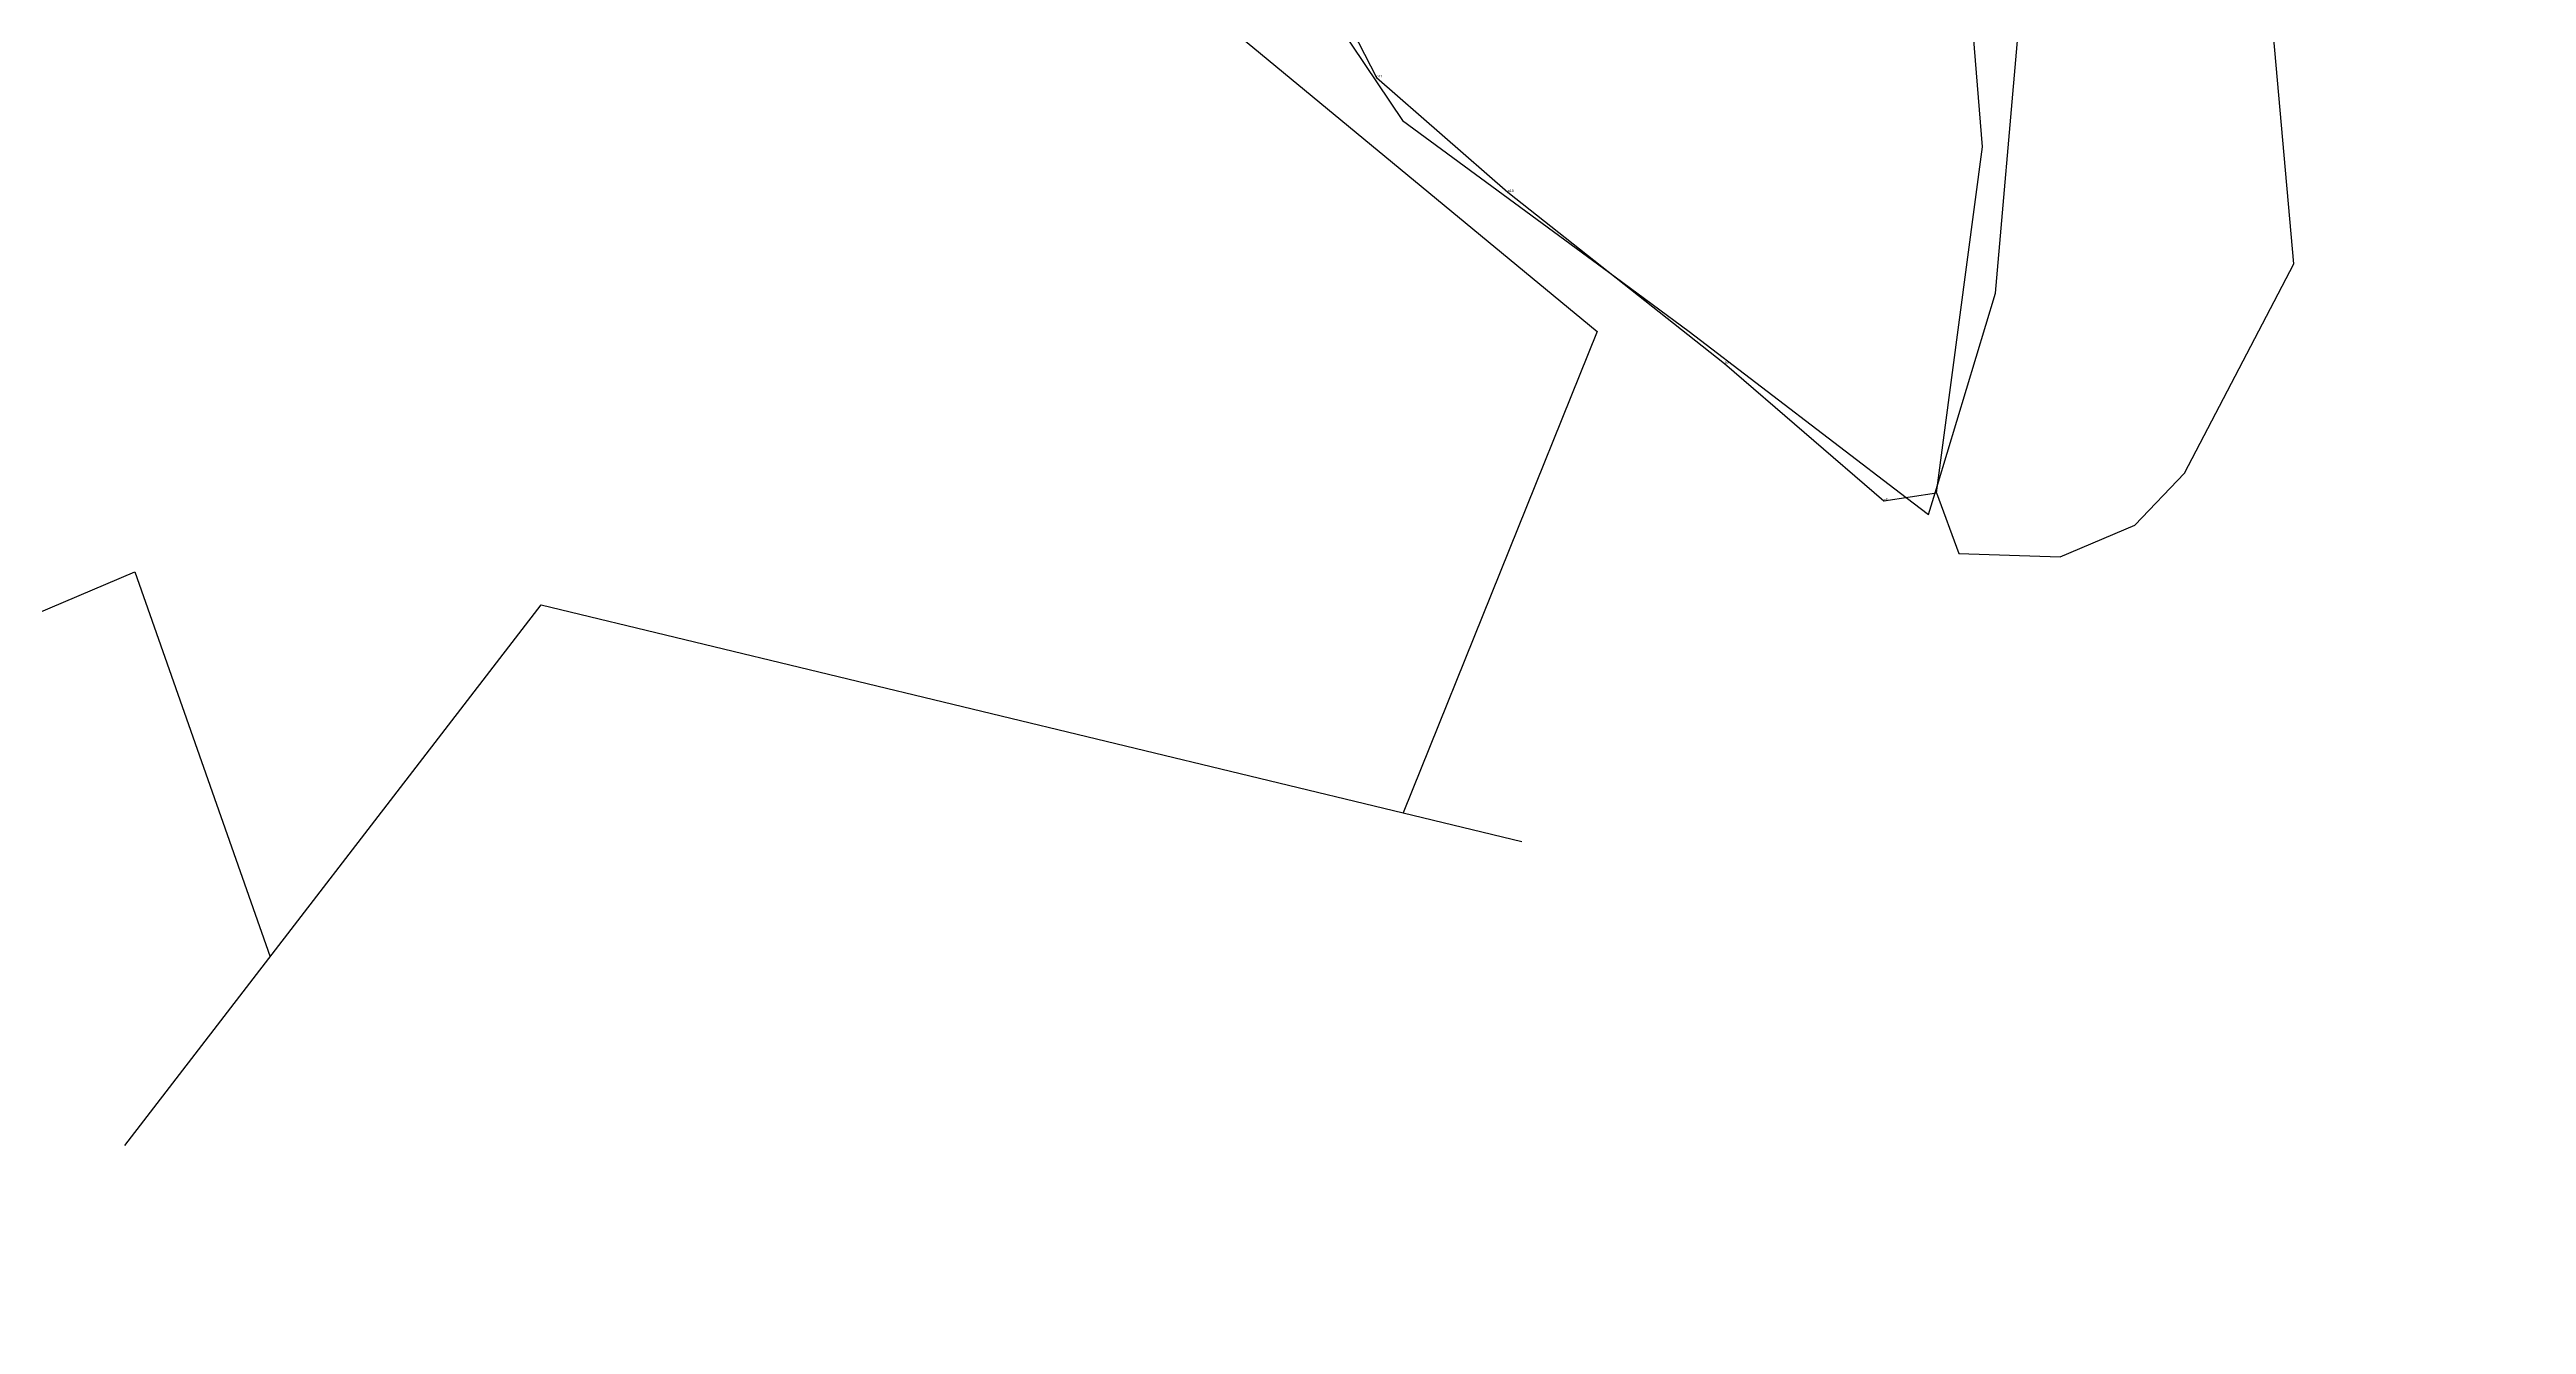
# Model space of a CAD drawing. Extents: x 550048 to 550251, y 1838135 to 1838333.
# Drawn here: x 550121.6 to 550219.2, y 1838134.7 to 1838184.9 of the extents above; entities that cross this region are included whole.
import ezdxf

# ---------------------------------------------------------------- set-up
doc = ezdxf.new("R2010")
doc.units = 0
for name, color, linetype in [('Level 10', 7, 'Continuous'), ('Level 12', 7, 'Continuous'), ('Level 29', 7, 'Continuous'), ('Level 7', 7, 'Continuous')]:
    doc.layers.add(name, color=color, linetype=linetype)

msp = doc.modelspace()

# ---------------------------------------------------------------- linework, layer by layer
at = {"layer": 'Level 10'}
for p, q in [((550174.9295, 1838154.8251), (550174.9296, 1838154.8253)), ((550174.9296, 1838154.8253), (550179.6, 1838153.7))]:
    msp.add_line(p, q, dxfattribs=at)
for points in [[(550195.93, 1838167.43), (550197.75, 1838181.05), (550196.59, 1838195.31), (550196.21, 1838201.61), (550196.81, 1838211.24), (550198.519, 1838227.361), (550200.18, 1838236.03), (550201.319, 1838247.144), (550203.42, 1838253.7), (550203.6264, 1838254.2656)], [(550195.93, 1838167.43), (550196.8111, 1838165.0417), (550200.804, 1838164.905), (550203.746, 1838166.149), (550205.706, 1838168.198), (550210.0163, 1838176.4414), (550208.88, 1838189.15), (550210.59, 1838196.8), (550211.45, 1838204.26), (550209.85, 1838204.94), (550209.8, 1838207.71), (550211.71, 1838215.23), (550213.43, 1838224.65), (550215.4845, 1838234.8045), (550219.1781, 1838247.6205)], [(550111.6175, 1838210.0382), (550108.16, 1838207.86), (550112.13, 1838203.45), (550111.66, 1838173.24), (550048.2, 1838163.86), (550056.14, 1838134.68), (550075.86, 1838143.46), (550124.96, 1838164.32), (550130.29, 1838149.16)], [(550150.194, 1838208.461), (550151.055, 1838207.846), (550169.207, 1838191.298), (550171.262, 1838188.866), (550173.867, 1838183.778), (550179.051, 1838179.268), (550187.587, 1838172.513), (550193.856, 1838167.111), (550195.93, 1838167.43)], [(550147.7551, 1838202.5253), (550182.57, 1838173.78), (550174.9296, 1838154.8253)], [(550124.56, 1838141.72), (550140.96, 1838163.01), (550174.9296, 1838154.8253)]]:
    msp.add_lwpolyline(points, dxfattribs=at)
at = {"layer": 'Level 29'}
msp.add_line((550195.8779, 1838167.422), (550195.9692, 1838167.7235), dxfattribs=at)
for points in [[(550195.9692, 1838167.7235), (550198.26, 1838175.29), (550205.0912, 1838253.6397)], [(550167.9107, 1838192.4798), (550174.9, 1838182.09), (550183.2702, 1838175.9291)], [(550183.2702, 1838175.9291), (550186.19, 1838173.78), (550194.7355, 1838167.2463)], [(550194.7355, 1838167.2463), (550195.62, 1838166.57), (550195.8779, 1838167.422)]]:
    msp.add_lwpolyline(points, dxfattribs=at)
at = {"layer": 'Level 7'}
for p, q in [((550173.867, 1838183.778), (550173.867, 1838183.778)), ((550179.051, 1838179.268), (550179.051, 1838179.268)), ((550187.587, 1838172.513), (550187.587, 1838172.513)), ((550193.856, 1838167.111), (550193.856, 1838167.111))]:
    msp.add_line(p, q, dxfattribs=at)

# ---------------------------------------------------------------- texts
at = {"layer": 'Level 12'}
for s, p in [('p11', (550173.87, 1838183.78)), ('p10', (550179.05, 1838179.27)), ('p9', (550187.59, 1838172.51)), ('p8', (550193.86, 1838167.11))]:
    msp.add_text(s, height=0.1, dxfattribs=at).set_placement(p)

doc.saveas('drawing.dxf')
